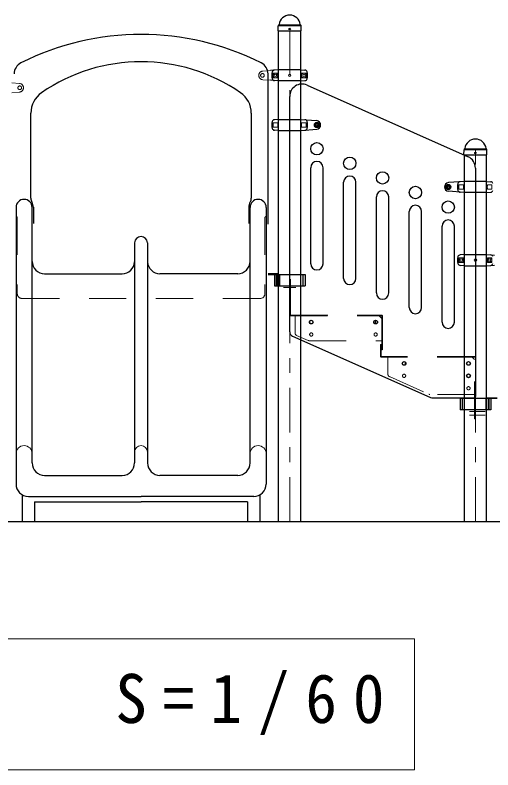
# Model space of a CAD drawing. Units: millimetres on the paper, scale 1:60. Extents: x -385 to 0, y -594 to 267.
# Drawn here: x -96.3 to -64.1, y -146.7 to -96 of the extents above; entities that cross this region are included whole.
import ezdxf

# ---------------------------------------------------------------- set-up
doc = ezdxf.new("R2010")
doc.units = ezdxf.units.MM
doc.linetypes.add('USER1', pattern=[4.5, 2.5, -2])
doc.linetypes.add('USER2', pattern=[6, 3, -1, 1, -1])
doc.layers.add('LY_1', color=7, linetype='Continuous', lineweight=25)
doc.styles.add('ＭＳ ゴシック', font='')
doc.styles.get('ＭＳ ゴシック').set_extended_font_data('MS Gothic')

msp = doc.modelspace()

# ---------------------------------------------------------------- linework, layer by layer
at = {"layer": 'LY_1'}
for p, q in [((-78.554, -97.037), (-78.547, -96.707)), ((-78.526, -96.658), (-78.508, -96.64)), ((-77.033, -96.658), (-77.051, -96.64)), ((-77.005, -97.037), (-77.012, -96.707)), ((-78.545, -97.045), (-78.554, -97.037)), ((-78.545, -97.045), (-77.013, -97.045)), ((-78.522, -130.029), (-78.522, -97.045)), ((-77.037, -130.029), (-77.037, -97.045)), ((-77.005, -97.037), (-77.013, -97.045)), ((-79.238, -110.029), (-79.238, -99.932)), ((-78.546, -99.654), (-79.071, -99.7)), ((-77.013, -99.654), (-78.546, -99.654)), ((-77.013, -99.654), (-76.75, -99.677)), ((-78.546, -100.404), (-79.071, -100.358)), ((-77.013, -100.404), (-78.546, -100.404)), ((-77.013, -100.404), (-76.75, -100.381)), ((-76.608, -100.686), (-65.774, -105.501)), ((-77.779, -117.264), (-77.779, -101.443)), ((-95.196, -108.281), (-95.196, -102.566)), ((-80.363, -102.566), (-80.363, -108.281)), ((-78.546, -102.987), (-78.809, -103.01)), ((-78.546, -102.987), (-77.012, -102.987)), ((-77.013, -102.987), (-75.962, -103.072)), ((-75.946, -103.285), (-76.013, -103.324)), ((-76.013, -103.324), (-76.013, -103.401)), ((-75.946, -103.439), (-76.013, -103.401)), ((-75.879, -103.324), (-75.946, -103.285)), ((-75.879, -103.401), (-75.946, -103.439)), ((-75.879, -103.324), (-75.879, -103.401)), ((-78.546, -103.737), (-78.809, -103.714)), ((-78.546, -103.737), (-77.012, -103.737)), ((-77.013, -103.737), (-75.962, -103.653)), ((-66.026, -104.992), (-66.008, -104.973)), ((-64.533, -104.992), (-64.551, -104.973)), ((-66.054, -105.371), (-66.047, -105.04)), ((-66.045, -105.379), (-66.054, -105.371)), ((-66.045, -105.379), (-64.513, -105.379)), ((-66.022, -130.029), (-66.022, -105.379)), ((-64.537, -130.029), (-64.537, -105.379)), ((-64.505, -105.37), (-64.513, -105.379)), ((-64.505, -105.37), (-64.512, -105.04)), ((-76.363, -112.69), (-76.363, -106.234)), ((-75.529, -112.69), (-75.529, -106.234)), ((-65.279, -106.262), (-65.279, -121.612)), ((-74.154, -113.672), (-74.154, -107.216)), ((-73.321, -113.672), (-73.321, -107.216)), ((-67.179, -107.491), (-67.113, -107.452)), ((-67.179, -107.491), (-67.179, -107.568)), ((-67.113, -107.452), (-67.046, -107.491)), ((-66.046, -107.154), (-67.097, -107.239)), ((-67.046, -107.491), (-67.046, -107.568)), ((-64.513, -107.154), (-66.046, -107.154)), ((-64.513, -107.154), (-64.25, -107.177)), ((-67.179, -107.568), (-67.113, -107.606)), ((-67.113, -107.606), (-67.046, -107.568)), ((-66.046, -107.904), (-67.097, -107.819)), ((-64.513, -107.904), (-66.046, -107.904)), ((-64.513, -107.904), (-64.25, -107.881)), ((-71.946, -114.653), (-71.946, -108.197)), ((-71.113, -114.653), (-71.113, -108.197)), ((-96.196, -108.904), (-96.196, -127.497)), ((-95.113, -126.08), (-95.113, -108.904)), ((-95.029, -108.893), (-95.029, -109.979)), ((-80.529, -108.893), (-80.529, -109.979)), ((-80.446, -126.08), (-80.446, -108.904)), ((-79.363, -108.904), (-79.363, -127.497)), ((-69.738, -115.635), (-69.738, -109.179)), ((-68.904, -115.635), (-68.904, -109.179)), ((-67.529, -116.616), (-67.529, -110.16)), ((-66.696, -116.616), (-66.696, -110.16)), ((-88.217, -111.279), (-88.217, -126.08)), ((-87.342, -111.279), (-87.342, -126.08)), ((-66.046, -112.071), (-66.309, -112.094)), ((-66.046, -112.071), (-64.512, -112.071)), ((-64.513, -112.071), (-63.988, -112.117)), ((-66.046, -112.821), (-66.309, -112.798)), ((-66.046, -112.821), (-64.512, -112.821)), ((-64.513, -112.821), (-63.988, -112.775)), ((-94.279, -113.362), (-89.049, -113.362)), ((-81.279, -113.362), (-86.51, -113.362)), ((-78.522, -113.362), (-79.238, -113.362)), ((-79.238, -113.416), (-76.749, -113.416)), ((-78.81, -113.416), (-78.81, -114.166)), ((-78.68, -113.416), (-78.68, -114.166)), ((-78.631, -113.416), (-78.631, -114.166)), ((-78.475, -113.416), (-78.475, -114.166)), ((-76.888, -113.416), (-76.888, -114.166)), ((-76.749, -113.416), (-76.749, -114.166)), ((-78.81, -114.166), (-76.749, -114.166)), ((-77.581, -117.568), (-68.359, -121.667)), ((-68.224, -121.696), (-65.363, -121.696)), ((-66.31, -121.749), (-66.31, -122.499)), ((-63.821, -121.749), (-66.31, -121.749)), ((-66.171, -121.749), (-66.171, -122.499)), ((-64.584, -121.749), (-64.584, -122.499)), ((-64.537, -121.696), (-63.821, -121.696)), ((-64.428, -121.749), (-64.428, -122.499)), ((-64.379, -121.749), (-64.379, -122.499)), ((-64.249, -121.749), (-64.249, -122.499)), ((-64.249, -122.499), (-66.31, -122.499)), ((-94.279, -126.914), (-89.05, -126.914)), ((-81.279, -126.914), (-86.509, -126.914)), ((-95.779, -128.219), (-95.779, -130.029)), ((-95.363, -128.33), (-87.779, -128.33)), ((-80.196, -128.33), (-87.779, -128.33)), ((-79.779, -128.219), (-79.779, -130.029)), ((-94.946, -128.696), (-87.779, -128.696)), ((-94.946, -128.696), (-94.946, -130.029)), ((-80.613, -128.696), (-87.779, -128.696)), ((-80.613, -128.696), (-80.613, -130.029)), ((-41.741, -130.029), (-126.36, -130.029))]:
    msp.add_line(p, q, dxfattribs=at)
at = {"layer": 'LY_1', "lineweight": 13}
for p, q in [((-78.524, -96.687), (-77.035, -96.687)), ((-78.494, -96.629), (-77.068, -96.629)), ((-78.584, -99.875), (-78.892, -99.875)), ((-78.892, -100.183), (-78.892, -99.875)), ((-76.975, -99.875), (-76.667, -99.875)), ((-76.667, -100.183), (-76.667, -99.875)), ((-78.584, -100.183), (-78.892, -100.183)), ((-76.975, -100.183), (-76.667, -100.183)), ((-78.584, -103.208), (-78.892, -103.208)), ((-78.892, -103.516), (-78.892, -103.208)), ((-76.975, -103.208), (-76.667, -103.208)), ((-76.667, -103.516), (-76.667, -103.208)), ((-78.584, -103.516), (-78.892, -103.516)), ((-76.975, -103.516), (-76.667, -103.516)), ((-66.024, -105.02), (-64.535, -105.02)), ((-65.994, -104.962), (-64.568, -104.962)), ((-66.084, -107.375), (-66.392, -107.375)), ((-66.392, -107.683), (-66.392, -107.375)), ((-64.475, -107.375), (-64.167, -107.375)), ((-64.167, -107.683), (-64.167, -107.375)), ((-66.084, -107.683), (-66.392, -107.683)), ((-64.475, -107.683), (-64.167, -107.683)), ((-66.084, -112.292), (-66.392, -112.292)), ((-66.392, -112.6), (-66.392, -112.292)), ((-66.084, -112.6), (-66.392, -112.6)), ((-64.475, -112.292), (-64.167, -112.292)), ((-64.475, -112.6), (-64.167, -112.6)), ((-64.167, -112.6), (-64.167, -112.292)), ((-72, -116.72), (-72, -116.504)), ((-70, -119.463), (-70, -119.316)), ((-69.379, -137.913), (-126.179, -137.913)), ((-69.379, -146.713), (-69.379, -137.913)), ((-126.179, -146.713), (-69.379, -146.713))]:
    msp.add_line(p, q, dxfattribs=at)
at = {"layer": 'LY_1', "linetype": 'USER1', "lineweight": 13}
for p, q in [((-78.521, -96.696), (-77.038, -96.696)), ((-79.071, -99.7), (-79.597, -99.739)), ((-78.529, -99.671), (-78.529, -100.387)), ((-77.029, -99.671), (-77.029, -100.387)), ((-79.071, -100.358), (-79.597, -100.319)), ((-96.488, -100.533), (-95.962, -100.572)), ((-96.488, -101.191), (-95.962, -101.153)), ((-66.021, -105.029), (-64.538, -105.029)), ((-96.113, -109.59), (-96.113, -114.696)), ((-79.446, -109.59), (-79.446, -114.696)), ((-66.029, -112.087), (-66.029, -112.804)), ((-64.529, -112.087), (-64.529, -112.804)), ((-77.779, -113.723), (-77.741, -113.723)), ((-77.779, -116.145), (-77.779, -113.723)), ((-77.741, -116.145), (-77.741, -113.723)), ((-77.724, -116.14), (-77.724, -113.723)), ((-95.779, -115.029), (-87.779, -115.029)), ((-79.779, -115.029), (-87.779, -115.029)), ((-77.729, -116.157), (-71.596, -116.157)), ((-77.724, -116.14), (-71.596, -116.14)), ((-77.729, -116.195), (-71.596, -116.195)), ((-77.418, -116.195), (-77.418, -117.35)), ((-71.749, -116.195), (-71.584, -116.36)), ((-71.584, -116.207), (-71.584, -118.473)), ((-71.546, -116.207), (-71.546, -118.473)), ((-71.529, -116.207), (-71.529, -118.473)), ((-77.319, -117.503), (-76.543, -117.847)), ((-76.475, -117.862), (-71.584, -117.862)), ((-71.629, -118.112), (-71.668, -118.112)), ((-71.668, -118.923), (-71.668, -118.112)), ((-71.629, -118.923), (-71.629, -118.112)), ((-71.613, -118.918), (-71.613, -118.112)), ((-71.546, -118.473), (-71.584, -118.473)), ((-65.346, -118.935), (-71.618, -118.935)), ((-65.346, -118.973), (-71.618, -118.973)), ((-65.346, -118.918), (-71.613, -118.918)), ((-71.168, -120.128), (-71.168, -118.973)), ((-65.334, -119.136), (-65.498, -118.973)), ((-65.334, -123.112), (-65.334, -118.985)), ((-65.296, -123.112), (-65.296, -118.985)), ((-65.279, -123.112), (-65.279, -118.985)), ((-71.069, -120.28), (-68.418, -121.459)), ((-65.334, -121.473), (-68.35, -121.473)), ((-65.296, -123.112), (-65.334, -123.112))]:
    msp.add_line(p, q, dxfattribs=at)
at = {"layer": 'LY_1', "linetype": 'USER2', "lineweight": 13}
for p, q in [((-77.779, -130.029), (-77.779, -96.696)), ((-65.279, -130.029), (-65.279, -105.029)), ((-78.19, -114.279), (-77.361, -114.279)), ((-64.623, -122.612), (-65.671, -122.612)), ((-64.623, -122.862), (-65.671, -122.862))]:
    msp.add_line(p, q, dxfattribs=at)
at = {"layer": 'LY_1'}
for centre, radius in [((-77.779, -96.912), 0.05), ((-75.946, -103.362), 0.175), ((-75.946, -103.362), 0.125), ((-75.946, -103.362), 0.108), ((-75.946, -104.958), 0.417), ((-73.738, -105.939), 0.417), ((-65.279, -105.245), 0.05), ((-71.529, -106.921), 0.417), ((-69.321, -107.902), 0.417), ((-67.113, -107.529), 0.175), ((-67.113, -107.529), 0.125), ((-67.113, -107.529), 0.108), ((-67.113, -108.884), 0.417), ((-76.329, -116.612), 0.125), ((-71.996, -116.612), 0.125), ((-70.079, -119.39), 0.125), ((-65.746, -119.39), 0.125), ((-65.746, -120.223), 0.125)]:
    msp.add_circle(centre, radius, dxfattribs=at)
at = {"layer": 'LY_1', "linetype": 'USER1', "lineweight": 13}
for centre, radius in [((-79.613, -100.029), 0.125), ((-95.946, -100.862), 0.125), ((-75.946, -103.362), 0.104), ((-67.113, -107.529), 0.104), ((-76.329, -116.612), 0.108), ((-71.996, -116.612), 0.108), ((-76.329, -117.445), 0.108), ((-71.996, -117.445), 0.108), ((-70.079, -119.39), 0.108), ((-65.746, -119.39), 0.108), ((-70.079, -120.223), 0.108), ((-65.746, -120.223), 0.108), ((-65.746, -121.056), 0.108)]:
    msp.add_circle(centre, radius, dxfattribs=at)
at = {"layer": 'LY_1', "lineweight": 13}
for centre, radius in [((-78.738, -100.029), 0.154), ((-78.738, -100.029), 0.0833), ((-77.779, -100.029), 0.0833), ((-76.821, -100.029), 0.154), ((-76.821, -100.029), 0.0833), ((-75.946, -103.362), 0.0917), ((-67.113, -107.529), 0.0917), ((-66.238, -112.446), 0.154), ((-66.238, -112.446), 0.0833), ((-65.279, -112.446), 0.0833), ((-64.321, -112.446), 0.154), ((-64.321, -112.446), 0.0833)]:
    msp.add_circle(centre, radius, dxfattribs=at)
at = {"layer": 'LY_1'}
for centre, radius, start, end in [((-77.779, -96.696), 0.72, 90, 173.3676), ((-77.779, -96.696), 0.72, 6.6324, 90), ((-78.477, -96.708), 0.07, 135, 178.996), ((-78.541, -96.607), 0.0467, 315, 353.3676), ((-77.018, -96.607), 0.0467, 186.6324, 225), ((-77.082, -96.708), 0.07, 1.0039, 45), ((-87.779, -115.343), 18.065, 63.4265, 116.5735), ((-95.488, -99.932), 0.833, 116.5735, 180), ((-87.779, -110.918), 11.807, 55.454, 124.546), ((-80.071, -99.932), 0.833, 0, 63.4265), ((-78.154, -100.029), 0.833, 163.8038, 196.1962), ((-78.795, -99.843), 0.167, 95, 163.8038), ((-76.764, -99.843), 0.167, 16.1962, 85), ((-77.404, -100.029), 0.833, 343.8037, 16.1962), ((-78.795, -100.215), 0.167, 196.1962, 265), ((-76.764, -100.215), 0.167, 275, 343.8037), ((-76.949, -101.443), 0.83, 66.0375, 180), ((-93.529, -102.566), 1.667, 124.546, 180), ((-82.029, -102.566), 1.667, 0, 55.454), ((-78.154, -103.362), 0.833, 163.8038, 196.1962), ((-78.795, -103.176), 0.167, 95, 163.8038), ((-76.764, -103.176), 0.167, 16.1962, 85), ((-77.404, -103.362), 0.833, 343.8037, 16.1962), ((-75.988, -103.362), 0.291, 275, 85), ((-78.795, -103.548), 0.167, 196.1962, 265), ((-76.764, -103.548), 0.167, 275, 343.8037), ((-65.279, -105.029), 0.72, 90, 173.3676), ((-65.279, -105.029), 0.72, 6.6324, 90), ((-65.977, -105.041), 0.07, 135, 178.996), ((-66.041, -104.94), 0.0467, 315, 353.3676), ((-64.518, -104.94), 0.0467, 186.6324, 225), ((-64.582, -105.041), 0.07, 1.0039, 45), ((-66.113, -106.262), 0.833, 0, 66.0375), ((-75.946, -106.234), 0.417, 0, 180), ((-73.738, -107.216), 0.417, 0, 180), ((-67.071, -107.529), 0.291, 95, 265), ((-65.654, -107.529), 0.833, 163.8038, 196.1962), ((-66.295, -107.343), 0.167, 95, 163.8038), ((-64.264, -107.343), 0.167, 16.1962, 85), ((-71.529, -108.197), 0.417, 0, 180), ((-66.295, -107.715), 0.167, 196.1962, 265), ((-64.264, -107.715), 0.167, 275, 343.8037), ((-95.654, -108.904), 0.542, 0, 180), ((-94.696, -108.281), 0.5, 180, 210.4503), ((-95.738, -108.893), 0.708, 0, 30.4504), ((-79.821, -108.893), 0.708, 149.5497, 180), ((-79.904, -108.904), 0.542, 0, 180), ((-80.863, -108.281), 0.5, 329.5496, 0), ((-69.321, -109.179), 0.417, 0, 180), ((-67.113, -110.16), 0.417, 0, 180), ((-87.779, -111.3), 0.438, 90, 177.1376), ((-87.779, -111.3), 0.438, 2.8624, 90), ((-66.295, -112.26), 0.167, 95, 163.8038), ((-64.264, -112.26), 0.167, 16.1962, 85), ((-94.279, -112.529), 0.833, 180, 270), ((-89.049, -112.529), 0.833, 270, 357.1376), ((-86.51, -112.529), 0.833, 182.8624, 270), ((-81.279, -112.529), 0.833, 270, 0), ((-65.654, -112.446), 0.833, 163.8038, 196.1962), ((-75.946, -112.69), 0.417, 180, 0), ((-66.295, -112.632), 0.167, 196.1962, 265), ((-64.264, -112.632), 0.167, 275, 343.8037), ((-73.738, -113.672), 0.417, 180, 0), ((-71.529, -114.653), 0.417, 180, 0), ((-69.321, -115.635), 0.417, 180, 0), ((-67.113, -116.616), 0.417, 180, 0), ((-77.446, -117.264), 0.333, 180, 246.0375), ((-68.224, -121.362), 0.333, 246.0375, 270), ((-65.363, -121.612), 0.0833, 270, 0), ((-94.279, -126.08), 0.833, 180, 270), ((-89.05, -126.08), 0.833, 270, 0), ((-86.509, -126.08), 0.833, 180, 270), ((-81.279, -126.08), 0.833, 270, 0), ((-95.363, -127.497), 0.833, 180, 270), ((-80.196, -127.497), 0.833, 270, 0)]:
    msp.add_arc(centre, radius, start, end, dxfattribs=at)
at = {"layer": 'LY_1', "linetype": 'USER1', "lineweight": 13}
for centre, radius, start, end in [((-79.571, -100.029), 0.291, 95, 265), ((-78.546, -99.671), 0.0167, 0, 91.9889), ((-78.546, -100.387), 0.0167, 270, 0), ((-95.988, -100.862), 0.291, 275, 85), ((-96.113, -109.446), 0.0833, 180, 240), ((-96.196, -109.59), 0.0833, 0, 60), ((-79.363, -109.59), 0.0833, 120, 180), ((-79.446, -109.446), 0.0833, 300, 0), ((-64.513, -112.087), 0.0167, 88.0111, 180), ((-64.513, -112.804), 0.0167, 180, 270), ((-95.779, -114.696), 0.333, 180, 270), ((-79.779, -114.696), 0.333, 270, 0), ((-77.729, -116.145), 0.05, 180, 270), ((-77.729, -116.145), 0.0117, 180, 270), ((-71.596, -116.207), 0.0667, 0, 90), ((-71.596, -116.207), 0.05, 0, 90), ((-71.596, -116.207), 0.0117, 0, 90), ((-77.251, -117.35), 0.167, 180, 246.0375), ((-76.475, -117.695), 0.167, 246.0375, 270), ((-71.618, -118.923), 0.05, 180, 270), ((-71.618, -118.923), 0.0117, 180, 270), ((-65.346, -118.985), 0.0667, 0, 90), ((-65.346, -118.985), 0.05, 0, 90), ((-65.346, -118.985), 0.0117, 0, 90), ((-71.001, -120.128), 0.167, 180, 246.0375), ((-68.35, -121.306), 0.167, 246.0375, 270)]:
    msp.add_arc(centre, radius, start, end, dxfattribs=at)
at = {"layer": 'LY_1', "lineweight": 13}
for centre, radius, start, end in [((-80.717, -100.029), 2.139, 355.8705, 4.1295), ((-74.842, -100.029), 2.139, 175.8705, 184.1295), ((-80.717, -103.362), 2.139, 355.8705, 4.1295), ((-74.842, -103.362), 2.139, 175.8705, 184.1295), ((-68.217, -107.529), 2.139, 355.8705, 4.1295), ((-62.342, -107.529), 2.139, 175.8705, 184.1295), ((-68.217, -112.446), 2.139, 355.8705, 4.1295), ((-62.342, -112.446), 2.139, 175.8705, 184.1295), ((-95.654, -125.458), 0.542, 0, 180), ((-87.779, -125.355), 0.438, 90, 177.1376), ((-87.779, -125.355), 0.438, 2.8624, 90), ((-79.904, -125.458), 0.542, 0, 180)]:
    msp.add_arc(centre, radius, start, end, dxfattribs=at)

# ---------------------------------------------------------------- texts
at = {"layer": 'LY_1', "insert": (-124.779, -142.313), "char_height": 3.299, "attachment_point": 4, "style": 'ＭＳ ゴシック'}
msp.add_mtext('\\T1.5;\\W0.95;D視立面図\u3000S=1/60', dxfattribs=at)

doc.saveas('drawing.dxf')
